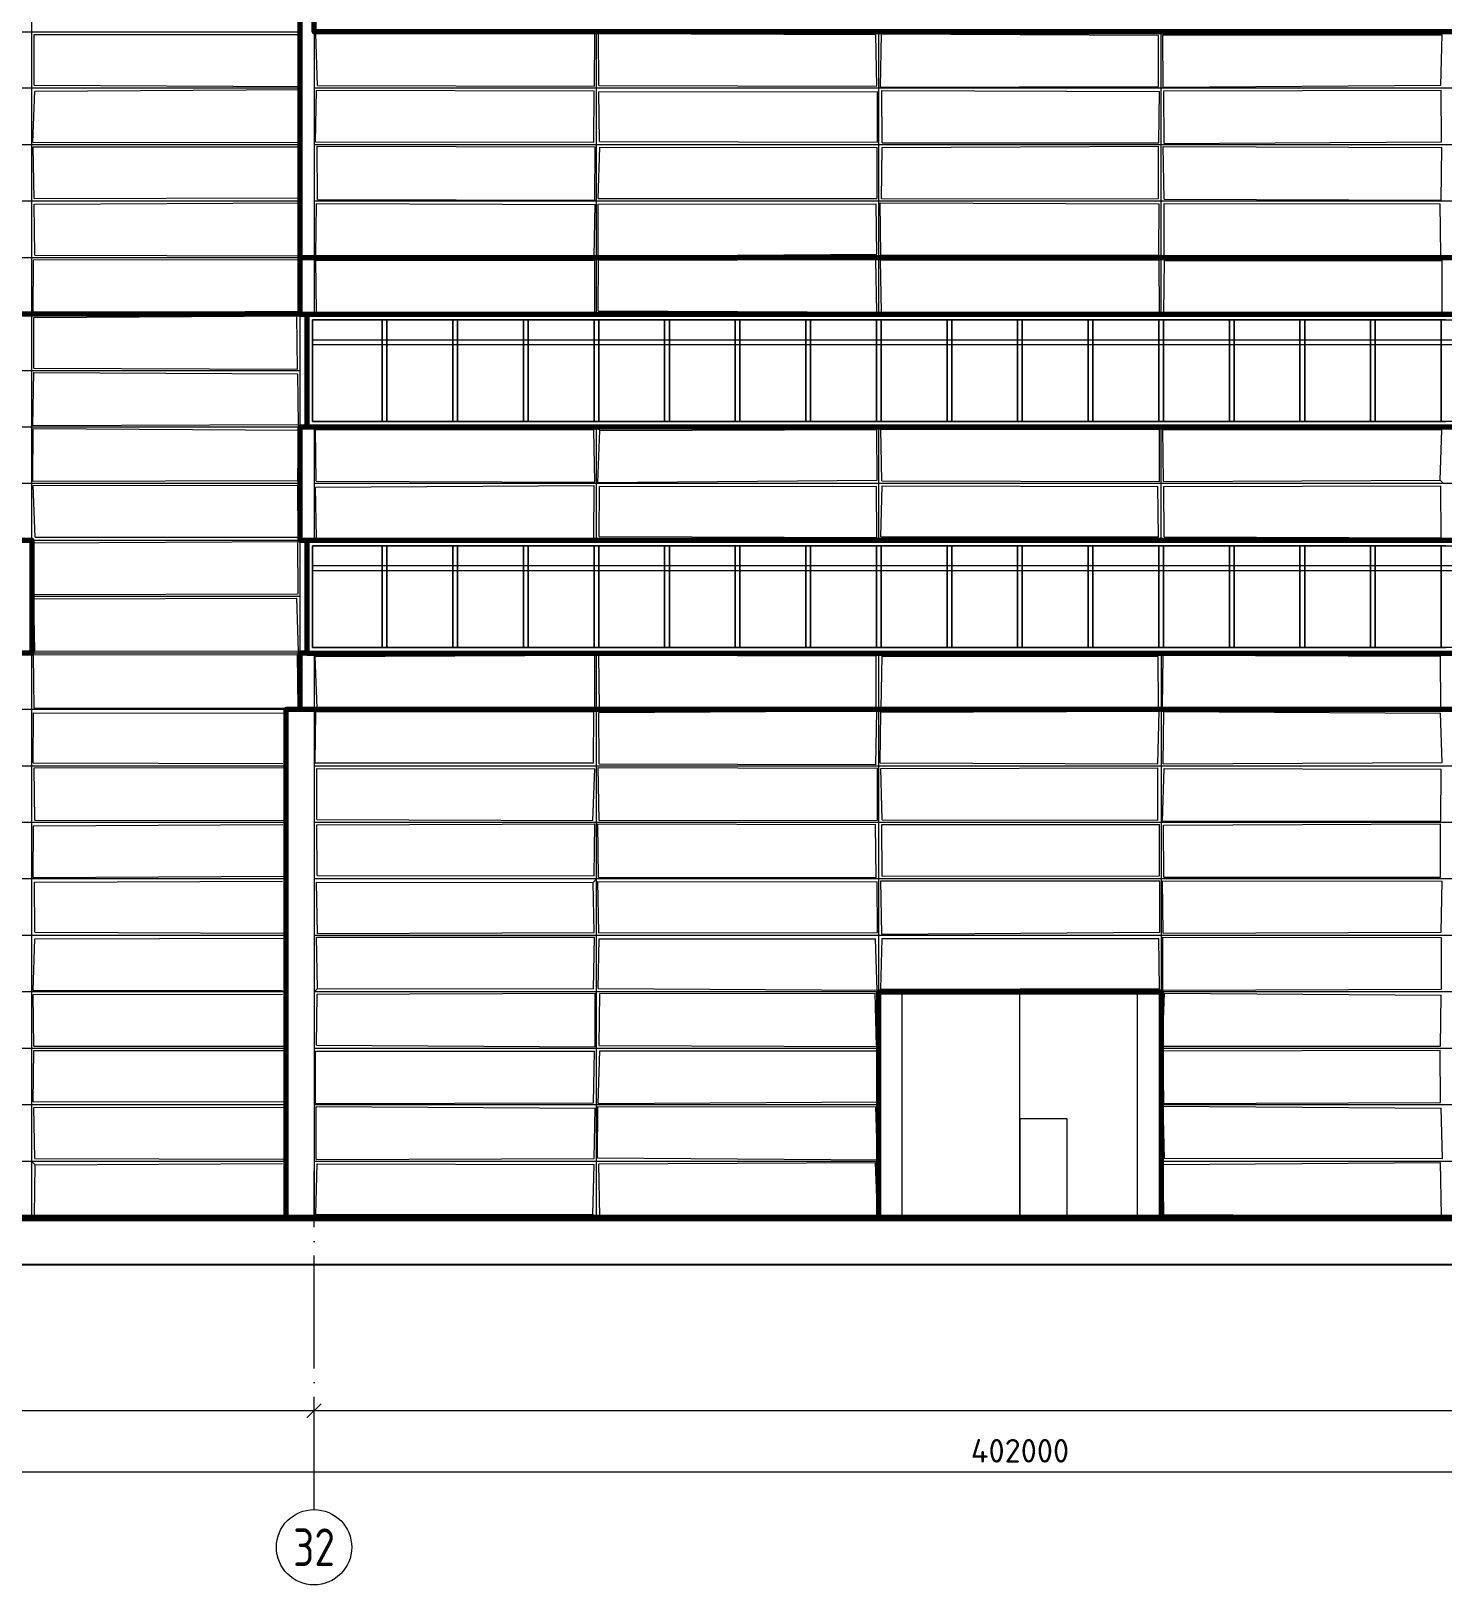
# Model space of a CAD drawing. Extents: x -50000 to 1632000, y -47600 to 308800.
# Drawn here: x 179987 to 209987, y -6800 to 26216 of the extents above; entities that cross this region are included whole.
import ezdxf
from ezdxf.enums import TextEntityAlignment as Align

# ---------------------------------------------------------------- set-up
doc = ezdxf.new("R2010")
doc.units = 0
doc.header["$MEASUREMENT"] = 0
doc.linetypes.add('ACAD_ISO04W100', pattern=[30, 24, -3, 0, -3])
doc.layers.get('Defpoints').update_dxf_attribs({"color": 6})
doc.layers.add('2', color=7, linetype='Continuous')
doc.styles.get("Standard").update_dxf_attribs({"font": 'isocpeur.ttf'})
doc.dimstyles.get("Standard").update_dxf_attribs({"dimscale": 200, "dimtxt": 2.5, "dimasz": 1.5, "dimexe": 1.5, "dimexo": 5, "dimgap": 1, "dimtad": 1, "dimtoh": 1, "dimdec": 0, "dimrnd": 10, "dimzin": 0, "dimtxsty": 'Standard', "dimblk": 'OBLIQUE', "dimcen": 1, "dimdle": 1.5, "dimclrd": 256, "dimclre": 256, "dimclrt": 256, "dimadec": 0, "dimazin": 0, "dimtfac": 1, "dimtdec": 0, "dimtix": 1, "dimtmove": 0, "dimatfit": 3, "dimldrblk": 'NONE', "dimfxl": 1, "dimtolj": 1, "dimtzin": 0, "dimlwd": 18, "dimlwe": 18, "dimarcsym": 1})

# ---------------------------------------------------------------- blocks, each defined once
blk = doc.blocks.new('_Oblique')
at = {"color": 0, "linetype": 'ByBlock', "lineweight": -2}
blk.add_line((-0.5, -0.5), (0.5, 0.5), dxfattribs=at)
blk = doc.blocks.new('*D28')
at = {"layer": '2', "linetype": 'Continuous', "lineweight": 18, "transparency": 16777216}
blk.add_line((258300, -3100), (185700, -3100), dxfattribs=at)
at = {"layer": 'Defpoints', "color": 0, "linetype": 'Continuous', "transparency": 16777216}
for p in [(186000, 0), (258000, 0), (186000, -3100)]:
    blk.add_point(p, dxfattribs=at)
at = {"layer": '2', "linetype": 'Continuous', "lineweight": 18, "transparency": 16777216, "xscale": 300, "yscale": 300, "zscale": 300, "rotation": 180}
blk.add_blockref('_Oblique', (186000, -3100), dxfattribs=at)
at = {"layer": '2', "linetype": 'Continuous', "lineweight": 18, "transparency": 16777216, "xscale": 300, "yscale": 300, "zscale": 300}
blk.add_blockref('_Oblique', (258000, -3100), dxfattribs=at)
at = {"layer": '2', "linetype": 'Continuous', "lineweight": 18, "transparency": 16777216, "insert": (222000, -2650), "char_height": 500, "attachment_point": 5}
blk.add_mtext('\\A1;72000', dxfattribs=at)
blk = doc.blocks.new('_None')
blk = doc.blocks.new('*D29')
at = {"layer": '2', "linetype": 'Continuous', "lineweight": 18, "transparency": 16777216}
blk.add_line((186300, -3100), (149700, -3100), dxfattribs=at)
at = {"layer": 'Defpoints', "color": 0, "linetype": 'Continuous', "transparency": 16777216}
for p in [(150000, 0), (186000, 0), (150000, -3100)]:
    blk.add_point(p, dxfattribs=at)
at = {"layer": '2', "linetype": 'Continuous', "lineweight": 18, "transparency": 16777216, "xscale": 300, "yscale": 300, "zscale": 300, "rotation": 180}
blk.add_blockref('_Oblique', (150000, -3100), dxfattribs=at)
at = {"layer": '2', "linetype": 'Continuous', "lineweight": 18, "transparency": 16777216, "xscale": 300, "yscale": 300, "zscale": 300}
blk.add_blockref('_Oblique', (186000, -3100), dxfattribs=at)
at = {"layer": '2', "linetype": 'Continuous', "lineweight": 18, "transparency": 16777216, "insert": (168000, -2650), "char_height": 500, "attachment_point": 5}
blk.add_mtext('\\A1;36000', dxfattribs=at)
blk = doc.blocks.new('*D31')
at = {"layer": '2', "linetype": 'Continuous', "lineweight": 18, "transparency": 16777216}
blk.add_line((-300, -4400), (402300, -4400), dxfattribs=at)
at = {"layer": 'Defpoints', "color": 0, "linetype": 'Continuous', "transparency": 16777216}
for p in [(0, 0), (402000, 0), (402000, -4400)]:
    blk.add_point(p, dxfattribs=at)
at = {"layer": '2', "linetype": 'Continuous', "lineweight": 18, "transparency": 16777216, "xscale": 300, "yscale": 300, "zscale": 300, "rotation": 180}
blk.add_blockref('_Oblique', (0, -4400), dxfattribs=at)
at = {"layer": '2', "linetype": 'Continuous', "lineweight": 18, "transparency": 16777216, "xscale": 300, "yscale": 300, "zscale": 300}
blk.add_blockref('_Oblique', (402000, -4400), dxfattribs=at)
at = {"layer": '2', "linetype": 'Continuous', "lineweight": 18, "transparency": 16777216, "insert": (201000, -3950), "char_height": 500, "attachment_point": 5}
blk.add_mtext('\\A1;402000', dxfattribs=at)

msp = doc.modelspace()

# ---------------------------------------------------------------- linework, layer by layer
at = {"layer": '2', "color": 8, "linetype": 'Continuous', "lineweight": 13}
for p, q in [((180000, 1000), (180000, 71200)), ((185700, 26200), (185700, 26800)), ((150000, 26200), (185673.8, 26200)), ((186000, 26200), (186000, 20200)), ((192000, 20200), (192000, 26200)), ((198000, 20200), (198000, 26200)), ((204000, 20200), (204000, 26200)), ((185700, 25000), (150000, 25000)), ((258000, 25000), (186000, 25000)), ((185700, 23800), (150000, 23800)), ((258000, 23800), (186000, 23800)), ((185700, 22600), (150000, 22600)), ((258000, 22600), (186000, 22600)), ((185700, 21400), (150000, 21400)), ((185700, 20200), (150000, 20200)), ((185700, 19000), (150000, 19000)), ((185700, 17800), (150000, 17800)), ((186000, 17800), (186000, 15400)), ((192000, 15400), (192000, 17800)), ((198000, 15400), (198000, 17800)), ((204000, 15400), (204000, 17800)), ((185700, 16600), (150000, 16600)), ((258000, 16600), (186000, 16600)), ((150000, 15400), (185700, 15400)), ((185700, 14200), (180000, 14200)), ((185700, 13000), (150000, 13000)), ((186000, 13000), (186000, 1000)), ((192000, 1000), (192000, 13000)), ((198000, 1000), (198000, 13000)), ((204000, 13000), (204000, 1000)), ((185700, 11800), (150000, 11800)), ((185400, 10600), (150000, 10600)), ((258000, 10600), (186000, 10600)), ((185400, 9400), (150000, 9400)), ((258000, 9400), (186000, 9400)), ((185400, 8200), (150000, 8200)), ((258000, 8200), (186000, 8200)), ((185400, 7000), (150000, 7000)), ((258000, 7000), (186000, 7000)), ((185400, 5800), (150000, 5800)), ((198000, 5800), (186000, 5800)), ((258000, 5800), (204000, 5800)), ((185400, 4600), (150000, 4600)), ((198000, 4600), (186000, 4600)), ((240000, 4600), (204000, 4600)), ((185400, 3400), (150000, 3400)), ((198000, 3400), (186000, 3400)), ((240000, 3400), (204000, 3400)), ((185400, 2200), (150000, 2200)), ((198000, 2200), (186000, 2200)), ((240000, 2200), (204000, 2200)), ((150000, 1000), (185400, 1000))]:
    msp.add_line(p, q, dxfattribs=at)
at = {"layer": '2', "color": 8, "linetype": 'Continuous', "lineweight": 9}
for p, q in [((180050.8, 26143.5), (185674.3, 26145.8)), ((180051.1, 25067.3), (180050.8, 26143.5)), ((186039.3, 26164.5), (191967.7, 26159.1)), ((186071, 25056.9), (186039.3, 26164.5)), ((191961.2, 25047), (191967.7, 26159.1)), ((192046.1, 26163.8), (197938.9, 26141.9)), ((192052.8, 25057.6), (192046.1, 26163.8)), ((197958.6, 25041.8), (197938.9, 26141.9)), ((198036.8, 25027.6), (198058.1, 26158.6)), ((198058.1, 26158.6), (203945.6, 26127.3)), ((203942.9, 25040.6), (203945.6, 26127.3)), ((204032.4, 26137.7), (209969.6, 26133.6)), ((204040.8, 25025.6), (204032.4, 26137.7)), ((209942.4, 25065.3), (209969.6, 26133.6)), ((180025.8, 23855.3), (180069.8, 24941.6)), ((180051.1, 25067.3), (185686.7, 25035.7)), ((180069.8, 24941.6), (185677.7, 24971.9)), ((186028.1, 23865.2), (186054.1, 24958.3)), ((186054.1, 24958.3), (191953.8, 24944.7)), ((186071, 25056.9), (191961.2, 25047)), ((191947.7, 23858.7), (191953.8, 24944.7)), ((192048.1, 24925.4), (197970.4, 24929.3)), ((192066.9, 23869.9), (192048.1, 24925.4)), ((192052.8, 25057.6), (197958.6, 25041.8)), ((197972.4, 23858.7), (197970.4, 24929.3)), ((198036.8, 25027.6), (203942.9, 25040.6)), ((198063.9, 24955.7), (203961.7, 24934.2)), ((198070, 23843.9), (198063.9, 24955.7)), ((203950.7, 23840), (203961.7, 24934.2)), ((204040.8, 25025.6), (209942.4, 25065.3)), ((204056.2, 24947.6), (209947.1, 24961.5)), ((204062.6, 23829.8), (204056.2, 24947.6)), ((209954.2, 23860.4), (209947.1, 24961.5)), ((180025.8, 23855.3), (185663.1, 23849.5)), ((186028.1, 23865.2), (191947.7, 23858.7)), ((192066.9, 23869.9), (197972.4, 23858.7)), ((198070, 23843.9), (203950.7, 23840)), ((198070.9, 23741.9), (203947.1, 23771.7)), ((203942.3, 22660.5), (203947.1, 23771.7)), ((204062.6, 23829.8), (209954.2, 23860.4)), ((180029.3, 23756.5), (185680.3, 23757.8)), ((180051.5, 22660.7), (180029.3, 23756.5)), ((186064.7, 23769.2), (191972.5, 23759.7)), ((186074.9, 22638.7), (186064.7, 23769.2)), ((191963.6, 22625.7), (191972.5, 23759.7)), ((192038.7, 22657), (192071.2, 23748.2)), ((192071.2, 23748.2), (197964.9, 23745.6)), ((197963.3, 22655.7), (197964.9, 23745.6)), ((198056.1, 22650.4), (198070.9, 23741.9)), ((204039.8, 23761.5), (209967.1, 23740.8)), ((204061.4, 22644.7), (204039.8, 23761.5)), ((209949.6, 22625.9), (209967.1, 23740.8)), ((180049.3, 22538.2), (185682.5, 22566.5)), ((180069.1, 21453.5), (180049.3, 22538.2)), ((180051.5, 22660.7), (185670.3, 22671.2)), ((186037.5, 21447.2), (186048.8, 22552.1)), ((186048.8, 22552.1), (191970.3, 22529.4)), ((186074.9, 22638.7), (191963.6, 22625.7)), ((191950.3, 21435.5), (191970.3, 22529.4)), ((192038.2, 21432.8), (192040.1, 22537.1)), ((192038.7, 22657), (197963.3, 22655.7)), ((192040.1, 22537.1), (197943.5, 22547.6)), ((197960.9, 21472.7), (197943.5, 22547.6)), ((198026.7, 22569.5), (203961.1, 22547.5)), ((198046.6, 21451.1), (198026.7, 22569.5)), ((198056.1, 22650.4), (203942.3, 22660.5)), ((203952.2, 21460), (203961.1, 22547.5)), ((204060.6, 21435.8), (204061.7, 22550.7)), ((204061.4, 22644.7), (209949.6, 22625.9)), ((204061.7, 22550.7), (209928.7, 22547.8)), ((209943.9, 21452.1), (209928.7, 22547.8)), ((192038.2, 21432.8), (197960.9, 21472.7)), ((180033.9, 20231.5), (180037.6, 21357.6)), ((180037.6, 21357.6), (185663.8, 21362.9)), ((180069.1, 21453.5), (185678.7, 21441.7)), ((186036.7, 21345.1), (191969.4, 21342.3)), ((186049.1, 20251.4), (186036.7, 21345.1)), ((186037.5, 21447.2), (191950.3, 21435.5)), ((191969, 20234), (191969.4, 21342.3)), ((192036.8, 20273.9), (192046.3, 21347.2)), ((192046.3, 21347.2), (197936.2, 21361.5)), ((197959.6, 20242.7), (197936.2, 21361.5)), ((198037.5, 21352.8), (203958, 21348.8)), ((198056.4, 20245.2), (198037.5, 21352.8)), ((198046.6, 21451.1), (203952.2, 21460)), ((203967.5, 20253), (203958, 21348.8)), ((204056, 20239.6), (204071.1, 21343.4)), ((204060.6, 21435.8), (209943.9, 21452.1)), ((204071.1, 21343.4), (209972.3, 21344.1)), ((209973, 20233.6), (209972.3, 21344.1)), ((180033.9, 20231.5), (185663, 20268.1)), ((180048.6, 20128.5), (185630.8, 20162.9)), ((185645.8, 19035), (185630.8, 20162.9)), ((186049.1, 20251.4), (191969, 20234)), ((192036.8, 20273.9), (197959.6, 20242.7)), ((198056.4, 20245.2), (203967.5, 20253)), ((204056, 20239.6), (209973, 20233.6)), ((180047.4, 19056.6), (180048.6, 20128.5)), ((180025.9, 17835), (180047.2, 18964.8)), ((180047.2, 18964.8), (185654.4, 18931.9)), ((180047.4, 19056.6), (185645.8, 19035)), ((185666.8, 17856.8), (185654.4, 18931.9)), ((180025.9, 17835), (185666.8, 17856.8)), ((180027.4, 16655.9), (180033.1, 17769.2)), ((180033.1, 17769.2), (185669, 17737.3)), ((185658.3, 16664.5), (185669, 17737.3)), ((186034.2, 17747.7), (191948, 17743)), ((186044.8, 16651.2), (186034.2, 17747.7)), ((191964.5, 16634.2), (191948, 17743)), ((192000, 17800), (192073.2, 17726.6)), ((192029.7, 16627.2), (192073.2, 17726.6)), ((192073.2, 17726.6), (197959, 17752.4)), ((197962.4, 16673.5), (197959, 17752.4)), ((198044.1, 17757.9), (203966.5, 17759.3)), ((198065.6, 16660.5), (198044.1, 17757.9)), ((203967.1, 16646.5), (203966.5, 17759.3)), ((204033.6, 17749.3), (209966.5, 17740.3)), ((204050.3, 16644.8), (204033.6, 17749.3)), ((209926.7, 16673.6), (209966.5, 17740.3)), ((180027.4, 16655.9), (185658.3, 16664.5)), ((180033.3, 16558.6), (185651.9, 16566.3)), ((180072.6, 15461.5), (180033.3, 16558.6)), ((185665.8, 15462.7), (185651.9, 16566.3)), ((186031.4, 16527.3), (191953.3, 16558)), ((186048.6, 15446.6), (186031.4, 16527.3)), ((186044.8, 16651.2), (191964.5, 16634.2)), ((191947.4, 15435.1), (191953.3, 16558)), ((192029.7, 16627.2), (197962.4, 16673.5)), ((192060.9, 15474.4), (192068.2, 16540.1)), ((192068.2, 16540.1), (197952.9, 16546.6)), ((197960.3, 15454.9), (197952.9, 16546.6)), ((198042.4, 15471.3), (198074.7, 16550.3)), ((198065.6, 16660.5), (203967.1, 16646.5)), ((198074.7, 16550.3), (203926.1, 16537)), ((203942.6, 15472.8), (203926.1, 16537)), ((204050.3, 16644.8), (209926.7, 16673.6)), ((204058.5, 16536.9), (209942.1, 16555)), ((204064.2, 15469), (204058.5, 16536.9)), ((210000, 16600), (209926.7, 16673.6)), ((209951.2, 15446.8), (209942.1, 16555)), ((180029.2, 15345.6), (185655, 15372)), ((180042.3, 14241.2), (180029.2, 15345.6)), ((180072.6, 15461.5), (185665.8, 15462.7)), ((185660.2, 14257.3), (185655, 15372)), ((186048.6, 15446.6), (191947.4, 15435.1)), ((192060.9, 15474.4), (197960.3, 15454.9)), ((198042.4, 15471.3), (203942.6, 15472.8)), ((204064.2, 15469), (209951.2, 15446.8)), ((180042.3, 14241.2), (185660.2, 14257.3)), ((180045.9, 14155.4), (185632.8, 14165.5)), ((180068.4, 13044.5), (180045.9, 14155.4)), ((185667.5, 13039.8), (185632.8, 14165.5)), ((180036.3, 12960.4), (185649.9, 12970.2)), ((180050.8, 11826.7), (180036.3, 12960.4)), ((180068.4, 13044.5), (185667.5, 13039.8)), ((185665.1, 11834.9), (185649.9, 12970.2)), ((186025.3, 12927.2), (191965.2, 12958.2)), ((186065, 11832.8), (186025.3, 12927.2)), ((191968.2, 11840.2), (191965.2, 12958.2)), ((192050.1, 12957.9), (197947.7, 12939.5)), ((192064.5, 11843.5), (192050.1, 12957.9)), ((197941.3, 11843.3), (197947.7, 12939.5)), ((198000, 13000), (198072.7, 12931.1)), ((198048.5, 11834.7), (198072.7, 12931.1)), ((198072.7, 12931.1), (203935.2, 12930)), ((203944.5, 11841.6), (203935.2, 12930)), ((204030.8, 11841.5), (204041.5, 12953)), ((204041.5, 12953), (209936.4, 12931.9)), ((209942.9, 11833), (209936.4, 12931.9)), ((180031.3, 10664.9), (180038.6, 11727)), ((180038.6, 11727), (185366.7, 11726.2)), ((180050.8, 11826.7), (185665.1, 11834.9)), ((186025.6, 10666.7), (186038.1, 11752.3)), ((186038.1, 11752.3), (191947.2, 11757.6)), ((186065, 11832.8), (191968.2, 11840.2)), ((191938.5, 10666.7), (191947.2, 11757.6)), ((192053.6, 11734.6), (197960.8, 11770.9)), ((192061.9, 10644.2), (192053.6, 11734.6)), ((192064.5, 11843.5), (197941.3, 11843.3)), ((197940.1, 10631.2), (197960.8, 11770.9)), ((198028.8, 10670), (198040.6, 11743.7)), ((198040.6, 11743.7), (203961, 11763.5)), ((198048.5, 11834.7), (203944.5, 11841.6)), ((203931.3, 10644.6), (203961, 11763.5)), ((204030.8, 11841.5), (209942.9, 11833)), ((204043.7, 10649.8), (204053.5, 11755.5)), ((204053.5, 11755.5), (209935.9, 11725.2)), ((209969, 10673.7), (209935.9, 11725.2)), ((180031.3, 10664.9), (185339.6, 10651.7)), ((180050.8, 10564.1), (185367.6, 10568.1)), ((186025.6, 10666.7), (191938.5, 10666.7)), ((192035.7, 10567.3), (197969.9, 10557.2)), ((192056.1, 9438.8), (192035.7, 10567.3)), ((192061.9, 10644.2), (197940.1, 10631.2)), ((198028.8, 10670), (203931.3, 10644.6)), ((204043.7, 10649.8), (209969, 10673.7)), ((180063.7, 9448.6), (180050.8, 10564.1)), ((186056.7, 10548.3), (191966, 10538.3)), ((186062.6, 9467.1), (186056.7, 10548.3)), ((191927.2, 9444.4), (191966, 10538.3)), ((197973.6, 9446), (197969.9, 10557.2)), ((198042.9, 10547.1), (203926.5, 10558.2)), ((198073.4, 9457.4), (198042.9, 10547.1)), ((203933, 9452.9), (203926.5, 10558.2)), ((204031.3, 9427.9), (204064.8, 10548.2)), ((204064.8, 10548.2), (209948, 10536.3)), ((209944.1, 9438.3), (209948, 10536.3)), ((180028.6, 8231.1), (180038.9, 9327.1)), ((180038.9, 9327.1), (185337.8, 9354.7)), ((180063.7, 9448.6), (185348.9, 9443.9)), ((186055.8, 9348), (191968, 9372.1)), ((186067.8, 8272.9), (186055.8, 9348)), ((186062.6, 9467.1), (191927.2, 9444.4)), ((191953.2, 8263.3), (191968, 9372.1)), ((192032.8, 9370.7), (197927.8, 9355.8)), ((192047.7, 8227.9), (192032.8, 9370.7)), ((192056.1, 9438.8), (197973.6, 9446)), ((197941.1, 8229), (197927.8, 9355.8)), ((198065.9, 9357.3), (203964.6, 9359.2)), ((198070.4, 8257.4), (198065.9, 9357.3)), ((198073.4, 9457.4), (203933, 9452.9)), ((203966.3, 8267.3), (203964.6, 9359.2)), ((204031.3, 9427.9), (209944.1, 9438.3)), ((204053.2, 9345.3), (209938.2, 9373.7)), ((204055.4, 8238.4), (204053.2, 9345.3)), ((209933.1, 8238.2), (209938.2, 9373.7)), ((180028.6, 8231.1), (185361.1, 8261.3)), ((186067.8, 8272.9), (191953.2, 8263.3)), ((198070.4, 8257.4), (203966.3, 8267.3)), ((180056.7, 8133.3), (185327.7, 8155.5)), ((180065.6, 7068.5), (180056.7, 8133.3)), ((186054.9, 8132.4), (191931.3, 8125.2)), ((186071.8, 7037.8), (186054.9, 8132.4)), ((192000, 8200), (191931.3, 8125.2)), ((191952.4, 7060), (191931.3, 8125.2)), ((192030.3, 8147.3), (197963.1, 8136.6)), ((192054.5, 7054.5), (192030.3, 8147.3)), ((192047.7, 8227.9), (197941.1, 8229)), ((197972.2, 7064.5), (197963.1, 8136.6)), ((198046.2, 8157.3), (203969.9, 8159.8)), ((198068.2, 7026), (198046.2, 8157.3)), ((203971.7, 7067.8), (203969.9, 8159.8)), ((204027.2, 8157.9), (209971.3, 8152)), ((204043.7, 7049), (204027.2, 8157.9)), ((204055.4, 8238.4), (209933.1, 8238.2)), ((209949.5, 7069.6), (209971.3, 8152)), ((180065.6, 7068.5), (185347.9, 7045)), ((180066.8, 6930.3), (185364.4, 6940.5)), ((186053.7, 6963.5), (191958.7, 6965.8)), ((186072.3, 5872.6), (186053.7, 6963.5)), ((186071.8, 7037.8), (191952.4, 7060)), ((191937.1, 5867.7), (191958.7, 6965.8)), ((192054.5, 7054.5), (197972.2, 7064.5)), ((198068.2, 7026), (203971.7, 7067.8)), ((198073.1, 6932.1), (203950.5, 6938.2)), ((203964.3, 5870.4), (203950.5, 6938.2)), ((204033.1, 5837.5), (204034.7, 6960)), ((204034.7, 6960), (209958.5, 6957.5)), ((204043.7, 7049), (209949.5, 7069.6)), ((209956, 5857.2), (209958.5, 6957.5)), ((180034.8, 5831.1), (180066.8, 6930.3)), ((192038.6, 5870.7), (192056.4, 6931.2)), ((192056.4, 6931.2), (197931.4, 6929)), ((197964.9, 5835.9), (197931.4, 6929)), ((198044, 5861), (198073.1, 6932.1)), ((180029.3, 5744.3), (185326.7, 5750.2)), ((180044.2, 4644.3), (180029.3, 5744.3)), ((180034.8, 5831.1), (185328.2, 5832.4)), ((186000, 5800), (186072.3, 5872.6)), ((186053, 4669.3), (186065, 5750.1)), ((186065, 5750.1), (191971.2, 5774.3)), ((186072.3, 5872.6), (191937.1, 5867.7)), ((191974.2, 4634), (191971.2, 5774.3)), ((192038.6, 5870.7), (197964.9, 5835.9)), ((192059.6, 4660.2), (192069.5, 5767.4)), ((192069.5, 5767.4), (197925.2, 5770.2)), ((197952.1, 4638.7), (197925.2, 5770.2)), ((198044, 5861), (203964.3, 5870.4)), ((204027.1, 4650.3), (204070.3, 5774.9)), ((204033.1, 5837.5), (209956, 5857.2)), ((204070.3, 5774.9), (209948.1, 5729.9)), ((209937, 4645.6), (209948.1, 5729.9)), ((180044.2, 4644.3), (185354, 4649.8)), ((186053, 4669.3), (191974.2, 4634)), ((192059.6, 4660.2), (197952.1, 4638.7)), ((204027.1, 4650.3), (209937, 4645.6)), ((180033.9, 3461.9), (180048.1, 4556.4)), ((180048.1, 4556.4), (185358.2, 4557.6)), ((186027.4, 4544), (191959.7, 4543.9)), ((186027.8, 3426.6), (186027.4, 4544)), ((191935.9, 3440.6), (191959.7, 4543.9)), ((192037.9, 3428.8), (192070.5, 4550.5)), ((192070.5, 4550.5), (197965.1, 4549.5)), ((197973.4, 3465.2), (197965.1, 4549.5)), ((204044.8, 4549.7), (209928.1, 4560.5)), ((204057.5, 3427.2), (204044.8, 4549.7)), ((209935.5, 3451.4), (209928.1, 4560.5)), ((180033.9, 3461.9), (185346.2, 3474.8)), ((180048, 3346.8), (185363.5, 3351.9)), ((180063.5, 2263.7), (180048, 3346.8)), ((186027.8, 3426.6), (191935.9, 3440.6)), ((186041.7, 3366.5), (191972.3, 3328.6)), ((186044.5, 2240.4), (186041.7, 3366.5)), ((191954.4, 2264), (191972.3, 3328.6)), ((192025.7, 2273.7), (192026.7, 3367.4)), ((192026.7, 3367.4), (197937.9, 3360.9)), ((192037.9, 3428.8), (197973.4, 3465.2)), ((197971, 2229.3), (197937.9, 3360.9)), ((204046.3, 3373), (209946.7, 3331.1)), ((204074.6, 2270.6), (204046.3, 3373)), ((204057.5, 3427.2), (209935.5, 3451.4)), ((209974.9, 2257.1), (209946.7, 3331.1)), ((180000, 2200), (180072.7, 2126.9)), ((180062.7, 1059.7), (180072.7, 2126.9)), ((180063.5, 2263.7), (185341.9, 2242.9)), ((180072.7, 2126.9), (185327.7, 2153.4)), ((186036.6, 1070.1), (186063.2, 2145.5)), ((186044.5, 2240.4), (191954.4, 2264)), ((186063.2, 2145.5), (191948.9, 2133.7)), ((191927, 1068.9), (191948.9, 2133.7)), ((192025.7, 2273.7), (197971, 2229.3)), ((192051, 2147.7), (197930, 2172.3)), ((192069.2, 1031.4), (192051, 2147.7)), ((197972.1, 1059.5), (197930, 2172.3)), ((204000, 2200), (204074.6, 2270.6)), ((204043.2, 2136), (209934.7, 2174.3)), ((204058.8, 1072.4), (204043.2, 2136)), ((204074.6, 2270.6), (209974.9, 2257.1)), ((209959.3, 1039.6), (209934.7, 2174.3)), ((180062.7, 1059.7), (185330, 1031.3)), ((186036.6, 1070.1), (191927, 1068.9)), ((192000, 1000), (191927, 1068.9)), ((192069.2, 1031.4), (197972.1, 1059.5)), ((204058.8, 1072.4), (209959.3, 1039.6))]:
    msp.add_line(p, q, dxfattribs=at)
at = {"layer": '2', "linetype": 'Continuous'}
for p, q in [((185700, 26200), (185700, 21400)), ((185700, 15400), (185700, 17800)), ((185700, 13000), (185700, 11800)), ((185400, 1000), (258600, 1000))]:
    msp.add_line(p, q, dxfattribs=at)
at = {"layer": '2', "linetype": 'Continuous', "lineweight": 20}
for p, q in [((185700, 20200), (185700, 17800)), ((258300, 20200), (185700, 20200)), ((187450, 20080), (185970, 20080)), ((185970, 20080), (185970, 17920)), ((185970, 17920), (185970, 20080)), ((185970, 20080), (258030, 20080)), ((187550, 20080), (187450, 20080)), ((187450, 20080), (187450, 17920)), ((187450, 17920), (187450, 20080)), ((187450, 20080), (187450, 17920)), ((187550, 17920), (187550, 20080)), ((188950, 20080), (187550, 20080)), ((187550, 20080), (187550, 17920)), ((187550, 17920), (187550, 20080)), ((189050, 20080), (188950, 20080)), ((188950, 20080), (188950, 17920)), ((188950, 17920), (188950, 20080)), ((188950, 20080), (188950, 17920)), ((189050, 17920), (189050, 20080)), ((190450, 20080), (189050, 20080)), ((189050, 20080), (189050, 17920)), ((189050, 17920), (189050, 20080)), ((190550, 20080), (190450, 20080)), ((190450, 20080), (190450, 17920)), ((190450, 17920), (190450, 20080)), ((190450, 20080), (190450, 17920)), ((190550, 17920), (190550, 20080)), ((191950, 20080), (190550, 20080)), ((190550, 20080), (190550, 17920)), ((190550, 17920), (190550, 20080)), ((192050, 20080), (191950, 20080)), ((191950, 20080), (191950, 17920)), ((191950, 17920), (191950, 20080)), ((191950, 20080), (191950, 17920)), ((192050, 17920), (192050, 20080)), ((192050, 20080), (192050, 17920)), ((193450, 20080), (192050, 20080)), ((192050, 17920), (192050, 20080)), ((193550, 20080), (193450, 20080)), ((193450, 20080), (193450, 17920)), ((193450, 17920), (193450, 20080)), ((193450, 20080), (193450, 17920)), ((193550, 17920), (193550, 20080)), ((194950, 20080), (193550, 20080)), ((193550, 20080), (193550, 17920)), ((193550, 17920), (193550, 20080)), ((195050, 20080), (194950, 20080)), ((194950, 20080), (194950, 17920)), ((194950, 17920), (194950, 20080)), ((194950, 20080), (194950, 17920)), ((195050, 17920), (195050, 20080)), ((195050, 20080), (195050, 17920)), ((196450, 20080), (195050, 20080)), ((195050, 17920), (195050, 20080)), ((196550, 20080), (196450, 20080)), ((196450, 20080), (196450, 17920)), ((196450, 17920), (196450, 20080)), ((196450, 20080), (196450, 17920)), ((196550, 17920), (196550, 20080)), ((196550, 20080), (196550, 17920)), ((197950, 20080), (196550, 20080)), ((196550, 17920), (196550, 20080)), ((198050, 20080), (197950, 20080)), ((197950, 20080), (197950, 17920)), ((197950, 17920), (197950, 20080)), ((197950, 20080), (197950, 17920)), ((198050, 17920), (198050, 20080)), ((199450, 20080), (198050, 20080)), ((198050, 20080), (198050, 17920)), ((198050, 17920), (198050, 20080)), ((199550, 20080), (199450, 20080)), ((199450, 20080), (199450, 17920)), ((199450, 17920), (199450, 20080)), ((199450, 20080), (199450, 17920)), ((199550, 17920), (199550, 20080)), ((199550, 20080), (199550, 17920)), ((200950, 20080), (199550, 20080)), ((199550, 17920), (199550, 20080)), ((201050, 20080), (200950, 20080)), ((200950, 20080), (200950, 17920)), ((200950, 17920), (200950, 20080)), ((200950, 20080), (200950, 17920)), ((201050, 17920), (201050, 20080)), ((202450, 20080), (201050, 20080)), ((201050, 20080), (201050, 17920)), ((201050, 17920), (201050, 20080)), ((202550, 20080), (202450, 20080)), ((202450, 20080), (202450, 17920)), ((202450, 17920), (202450, 20080)), ((202450, 20080), (202450, 17920)), ((202550, 17920), (202550, 20080)), ((203950, 20080), (202550, 20080)), ((202550, 20080), (202550, 17920)), ((202550, 17920), (202550, 20080)), ((204050, 20080), (203950, 20080)), ((203950, 20080), (203950, 17920)), ((203950, 17920), (203950, 20080)), ((203950, 20080), (203950, 17920)), ((204050, 17920), (204050, 20080)), ((204050, 20080), (204050, 17920)), ((205450, 20080), (204050, 20080)), ((204050, 17920), (204050, 20080)), ((205550, 20080), (205450, 20080)), ((205450, 20080), (205450, 17920)), ((205450, 17920), (205450, 20080)), ((205450, 20080), (205450, 17920)), ((205550, 17920), (205550, 20080)), ((206950, 20080), (205550, 20080)), ((205550, 20080), (205550, 17920)), ((205550, 17920), (205550, 20080)), ((207050, 20080), (206950, 20080)), ((206950, 20080), (206950, 17920)), ((206950, 17920), (206950, 20080)), ((206950, 20080), (206950, 17920)), ((207050, 17920), (207050, 20080)), ((208450, 20080), (207050, 20080)), ((207050, 20080), (207050, 17920)), ((207050, 17920), (207050, 20080)), ((208550, 20080), (208450, 20080)), ((208450, 20080), (208450, 17920)), ((208450, 17920), (208450, 20080)), ((208450, 20080), (208450, 17920)), ((208550, 17920), (208550, 20080)), ((209950, 20080), (208550, 20080)), ((208550, 20080), (208550, 17920)), ((208550, 17920), (208550, 20080)), ((210050, 20080), (209950, 20080)), ((209950, 20080), (209950, 17920)), ((209950, 17920), (209950, 20080)), ((209950, 20080), (209950, 17920)), ((258030, 19650), (185970, 19650)), ((258030, 19550), (185970, 19550)), ((185970, 17920), (187450, 17920)), ((258030, 17920), (185970, 17920)), ((187450, 17920), (187550, 17920)), ((187550, 17920), (188950, 17920)), ((188950, 17920), (189050, 17920)), ((189050, 17920), (190450, 17920)), ((190450, 17920), (190550, 17920)), ((190550, 17920), (191950, 17920)), ((191950, 17920), (192050, 17920)), ((192050, 17920), (193450, 17920)), ((193450, 17920), (193550, 17920)), ((193550, 17920), (194950, 17920)), ((194950, 17920), (195050, 17920)), ((195050, 17920), (196450, 17920)), ((196450, 17920), (196550, 17920)), ((196550, 17920), (197950, 17920)), ((197950, 17920), (198050, 17920)), ((198050, 17920), (199450, 17920)), ((199450, 17920), (199550, 17920)), ((199550, 17920), (200950, 17920)), ((200950, 17920), (201050, 17920)), ((201050, 17920), (202450, 17920)), ((202450, 17920), (202550, 17920)), ((202550, 17920), (203950, 17920)), ((203950, 17920), (204050, 17920)), ((204050, 17920), (205450, 17920)), ((205450, 17920), (205550, 17920)), ((205550, 17920), (206950, 17920)), ((206950, 17920), (207050, 17920)), ((207050, 17920), (208450, 17920)), ((208450, 17920), (208550, 17920)), ((208550, 17920), (209950, 17920)), ((209950, 17920), (210050, 17920)), ((185700, 15400), (185700, 13000)), ((185700, 15400), (185700, 13000)), ((187450, 15280), (185970, 15280)), ((185970, 15280), (185970, 13120)), ((185970, 13120), (185970, 15280)), ((185970, 15280), (258030, 15280)), ((187550, 15280), (187450, 15280)), ((187450, 15280), (187450, 13120)), ((187450, 13120), (187450, 15280)), ((187450, 15280), (187450, 13120)), ((187550, 13120), (187550, 15280)), ((188950, 15280), (187550, 15280)), ((187550, 15280), (187550, 13120)), ((187550, 13120), (187550, 15280)), ((189050, 15280), (188950, 15280)), ((188950, 15280), (188950, 13120)), ((188950, 13120), (188950, 15280)), ((188950, 15280), (188950, 13120)), ((189050, 13120), (189050, 15280)), ((190450, 15280), (189050, 15280)), ((189050, 15280), (189050, 13120)), ((189050, 13120), (189050, 15280)), ((190550, 15280), (190450, 15280)), ((190450, 15280), (190450, 13120)), ((190450, 13120), (190450, 15280)), ((190450, 15280), (190450, 13120)), ((190550, 13120), (190550, 15280)), ((190550, 15280), (190550, 13120)), ((191950, 15280), (190550, 15280)), ((190550, 13120), (190550, 15280)), ((192050, 15280), (191950, 15280)), ((191950, 15280), (191950, 13120)), ((191950, 13120), (191950, 15280)), ((191950, 15280), (191950, 13120)), ((192050, 13120), (192050, 15280)), ((193450, 15280), (192050, 15280)), ((192050, 15280), (192050, 13120)), ((192050, 13120), (192050, 15280)), ((193550, 15280), (193450, 15280)), ((193450, 15280), (193450, 13120)), ((193450, 13120), (193450, 15280)), ((193450, 15280), (193450, 13120)), ((193550, 13120), (193550, 15280)), ((194950, 15280), (193550, 15280)), ((193550, 15280), (193550, 13120)), ((193550, 13120), (193550, 15280)), ((195050, 15280), (194950, 15280)), ((194950, 15280), (194950, 13120)), ((194950, 13120), (194950, 15280)), ((194950, 15280), (194950, 13120)), ((195050, 13120), (195050, 15280)), ((195050, 15280), (195050, 13120)), ((196450, 15280), (195050, 15280)), ((195050, 13120), (195050, 15280)), ((196550, 15280), (196450, 15280)), ((196450, 15280), (196450, 13120)), ((196450, 13120), (196450, 15280)), ((196450, 15280), (196450, 13120)), ((196550, 13120), (196550, 15280)), ((197950, 15280), (196550, 15280)), ((196550, 15280), (196550, 13120)), ((196550, 13120), (196550, 15280)), ((198050, 15280), (197950, 15280)), ((197950, 15280), (197950, 13120)), ((197950, 13120), (197950, 15280)), ((197950, 15280), (197950, 13120)), ((198050, 13120), (198050, 15280)), ((198050, 15280), (198050, 13120)), ((199450, 15280), (198050, 15280)), ((198050, 13120), (198050, 15280)), ((199550, 15280), (199450, 15280)), ((199450, 15280), (199450, 13120)), ((199450, 13120), (199450, 15280)), ((199450, 15280), (199450, 13120)), ((199550, 13120), (199550, 15280)), ((200950, 15280), (199550, 15280)), ((199550, 15280), (199550, 13120)), ((199550, 13120), (199550, 15280)), ((201050, 15280), (200950, 15280)), ((200950, 15280), (200950, 13120)), ((200950, 13120), (200950, 15280)), ((200950, 15280), (200950, 13120)), ((201050, 13120), (201050, 15280)), ((201050, 15280), (201050, 13120)), ((202450, 15280), (201050, 15280)), ((201050, 13120), (201050, 15280)), ((202550, 15280), (202450, 15280)), ((202450, 15280), (202450, 13120)), ((202450, 13120), (202450, 15280)), ((202450, 15280), (202450, 13120)), ((202550, 13120), (202550, 15280)), ((202550, 15280), (202550, 13120)), ((203950, 15280), (202550, 15280)), ((202550, 13120), (202550, 15280)), ((204050, 15280), (203950, 15280)), ((203950, 15280), (203950, 13120)), ((203950, 13120), (203950, 15280)), ((203950, 15280), (203950, 13120)), ((204050, 13120), (204050, 15280)), ((204050, 15280), (204050, 13120)), ((205450, 15280), (204050, 15280)), ((204050, 13120), (204050, 15280)), ((205550, 15280), (205450, 15280)), ((205450, 15280), (205450, 13120)), ((205450, 13120), (205450, 15280)), ((205450, 15280), (205450, 13120)), ((205550, 13120), (205550, 15280)), ((205550, 15280), (205550, 13120)), ((206950, 15280), (205550, 15280)), ((205550, 13120), (205550, 15280)), ((207050, 15280), (206950, 15280)), ((206950, 15280), (206950, 13120)), ((206950, 13120), (206950, 15280)), ((206950, 15280), (206950, 13120)), ((207050, 13120), (207050, 15280)), ((207050, 15280), (207050, 13120)), ((208450, 15280), (207050, 15280)), ((207050, 13120), (207050, 15280)), ((208550, 15280), (208450, 15280)), ((208450, 15280), (208450, 13120)), ((208450, 13120), (208450, 15280)), ((208450, 15280), (208450, 13120)), ((208550, 13120), (208550, 15280)), ((208550, 15280), (208550, 13120)), ((209950, 15280), (208550, 15280)), ((208550, 13120), (208550, 15280)), ((210050, 15280), (209950, 15280)), ((209950, 15280), (209950, 13120)), ((209950, 13120), (209950, 15280)), ((209950, 15280), (209950, 13120)), ((258030, 14850), (185970, 14850)), ((258030, 14750), (185970, 14750)), ((185970, 13120), (187450, 13120)), ((258030, 13120), (185970, 13120)), ((187450, 13120), (187550, 13120)), ((187550, 13120), (188950, 13120)), ((188950, 13120), (189050, 13120)), ((189050, 13120), (190450, 13120)), ((190450, 13120), (190550, 13120)), ((190550, 13120), (191950, 13120)), ((191950, 13120), (192050, 13120)), ((192050, 13120), (193450, 13120)), ((193450, 13120), (193550, 13120)), ((193550, 13120), (194950, 13120)), ((194950, 13120), (195050, 13120)), ((195050, 13120), (196450, 13120)), ((196450, 13120), (196550, 13120)), ((196550, 13120), (197950, 13120)), ((197950, 13120), (198050, 13120)), ((198050, 13120), (199450, 13120)), ((199450, 13120), (199550, 13120)), ((199550, 13120), (200950, 13120)), ((200950, 13120), (201050, 13120)), ((201050, 13120), (202450, 13120)), ((202450, 13120), (202550, 13120)), ((202550, 13120), (203950, 13120)), ((203950, 13120), (204050, 13120)), ((204050, 13120), (205450, 13120)), ((205450, 13120), (205550, 13120)), ((205550, 13120), (206950, 13120)), ((206950, 13120), (207050, 13120)), ((207050, 13120), (208450, 13120)), ((208450, 13120), (208550, 13120)), ((208550, 13120), (209950, 13120)), ((209950, 13120), (210050, 13120)), ((198500, 1000), (198500, 5800)), ((201000, 1000), (201000, 5800)), ((203500, 1000), (203500, 5800))]:
    msp.add_line(p, q, dxfattribs=at)
at = {"layer": '2', "lineweight": 70}
for p, q in [((185850, 20200), (258150, 20200)), ((258150, 17800), (185850, 17800)), ((185850, 15400), (258150, 15400)), ((185850, 13000), (258150, 13000))]:
    msp.add_line(p, q, dxfattribs=at)
at = {"layer": '2', "color": 78, "linetype": 'ACAD_ISO04W100', "lineweight": 18, "ltscale": 100}
msp.add_line((186000, -5200), (186000, 2000), dxfattribs=at)
at = {"layer": '2', "linetype": 'Continuous', "lineweight": 100}
msp.add_line((-8300, 1000), (414415.6, 1000), dxfattribs=at)
at = {"layer": '2'}
msp.add_line((402000, 1000), (0, 1000), dxfattribs=at)
at = {"layer": '2', "lineweight": 70}
for points in [[(258300, 21400), (258300, 26800), (258000, 26800), (258000, 26200), (186000, 26200), (186000, 26800), (185700, 26800), (185700, 21400)], [(258300, 11800), (258300, 13000), (258150, 13000), (258150, 15400), (258300, 15400), (258300, 17800), (258150, 17800), (258150, 20200), (258300, 20200), (258300, 21400), (185700, 21400), (185700, 20200), (185850, 20200), (185850, 17800), (185700, 17800), (185700, 15400), (185850, 15400), (185850, 13000), (185700, 13000), (185700, 11800)], [(185700, 20200), (149700, 20200), (149700, 15400), (180000, 15400), (180000, 13000), (149700, 13000), (149700, 1000)], [(258600, 1000), (258600, 11800), (185400, 11800), (185400, 1000)]]:
    msp.add_lwpolyline(points, dxfattribs=at)
at = {"layer": '2', "linetype": 'Continuous', "lineweight": 70}
msp.add_lwpolyline([(198000, 1000), (198000, 5800), (204000, 5800), (204000, 1000)], dxfattribs=at)
at = {"layer": '2', "linetype": 'Continuous', "lineweight": 20}
msp.add_lwpolyline([(201000, 1000), (202000, 1000), (202000, 3100), (201000, 3100)], close=True, dxfattribs=at)
at = {"layer": '2', "linetype": 'Continuous', "lineweight": 18}
msp.add_circle((186000, -6000), 800, dxfattribs=at)
at = {"layer": 'Defpoints'}
msp.add_line((1632000, 0), (-50000, 0), dxfattribs=at)

# ---------------------------------------------------------------- texts
at = {"layer": '2', "width": 0.8}
msp.add_text('32', height=800, dxfattribs=at).set_placement((186000, -6000), align=Align.MIDDLE_CENTER)

# ---------------------------------------------------------------- dimensions: what is measured, and where the dimension line sits
at = {"layer": '2', "linetype": 'Continuous', "lineweight": 18}
for base, p1, p2, override, picture, middle in [((402000, -4400), (0, 0), (402000, 0), {"dimse1": 1, "dimse2": 1, "dimsd1": 0, "dimsd2": 0}, '*D31', (201000, -3950)), ((150000, -3100), (186000, 0), (150000, 0), {"dimse1": 1, "dimse2": 1}, '*D29', (168000, -2650)), ((186000, -3100), (258000, 0), (186000, 0), {"dimse1": 1, "dimse2": 1}, '*D28', (222000, -2650))]:
    dim = msp.add_linear_dim(base=base, p1=p1, p2=p2, dimstyle='Standard', override=override, dxfattribs=at)
    dim.commit()
    dim.dimension.update_dxf_attribs({"geometry": picture, "text_midpoint": middle})

doc.saveas('drawing.dxf')
